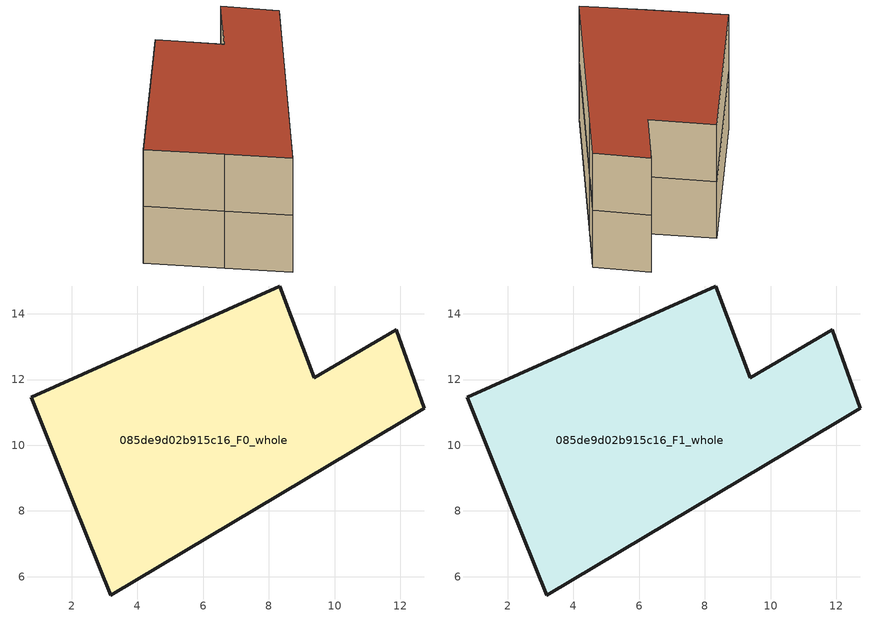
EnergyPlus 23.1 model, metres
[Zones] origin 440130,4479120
085de9d02b915c16_F0_whole
 floor ground (EU_floor_Construction): 11.88,13.52 12.73,11.13 10.57,9.84 3.19,5.44 2.08,8.18 0.77,11.46 8.32,14.85 9.39,12.05 z0
 wall outside (EU_wall_Construction): 3.19,5.44 10.57,9.84 12.73,11.13 11.88,13.52 9.39,12.05 8.32,14.85 0.77,11.46 2.08,8.18 3.19,5.44 z0:3
085de9d02b915c16_F1_whole
 floor to 085de9d02b915c16_F0_whole (EU_floor_Construction): 11.88,13.52 12.73,11.13 10.57,9.84 3.19,5.44 2.08,8.18 0.77,11.46 8.32,14.85 9.39,12.05 z3
 wall outside (EU_wall_Construction): 3.19,5.44 10.57,9.84 12.73,11.13 11.88,13.52 9.39,12.05 8.32,14.85 0.77,11.46 2.08,8.18 3.19,5.44 z3:6
 roof outside (EU_roof_Construction): 10.57,9.84 12.73,11.13 11.88,13.52 9.39,12.05 8.32,14.85 0.77,11.46 2.08,8.18 3.19,5.44 z6
[Building]
EU S2 Campaign: North Axis=0; Terrain=City; Solar Distribution=FullExterior
[Site:Location]
Madrid: Latitude=40.5; Longitude=-3.5; Time Zone=1; Elevation=609
[SizingPeriod:WeatherFileDays]
AnnualSizingPeriod: Begin Month=1; Begin Day of Month=1; End Month=12; End Day of Month=31; Day of Week for Start Day=Monday; Use Weather File Daylight Saving Period=No; Use Weather File Rain and Snow Indicators=No
[MATERIAL]
EU_InternalMass_Material: Roughness=MediumRough; Thickness=0.1; Conductivity=1; Density=1800; Specific Heat=900; Thermal Absorptance=0.9; Solar Absorptance=0.7; Visible Absorptance=0.7
[MATERIAL:NOMASS] Roughness=MediumRough; Thermal Absorptance=0.9; Solar Absorptance=0.7; Visible Absorptance=0.7
Name | Thermal Resistance
EU_wall_NoMass | 0.459673
EU_roof_NoMass | 0.495815
EU_floor_NoMass | 0.788942
[CONSTRUCTION]
EU_wall_Construction: EU_wall_NoMass
EU_roof_Construction: EU_roof_NoMass
EU_floor_Construction: EU_floor_NoMass
EU_InternalMass_Construction: EU_InternalMass_Material
[ZONE] Type=1; Multiplier=1; Ceiling Height=autocalculate; Volume=169.658; Floor Area=autocalculate; Part of Total Floor Area=Yes
085de9d02b915c16_F0_whole; 085de9d02b915c16_F1_whole
[INTERNALMASS] Construction=EU_InternalMass_Construction; Surface Area=56.5526
Name | Zone or ZoneList
085de9d02b915c16_F0_whole_EU_InternalMass | 085de9d02b915c16_F0_whole
085de9d02b915c16_F1_whole_EU_InternalMass | 085de9d02b915c16_F1_whole
[OTHEREQUIPMENT] Fuel Type=Electricity; Design Level Calculation Method=Watts/Area; Power per Zone Floor Area=1; Fraction Latent=0; Fraction Radiant=0; Fraction Lost=0; Carbon Dioxide Generation Rate=0; EndUse Subcategory=EU_Step8_InternalGains
Name | Zone or ZoneList or Space or SpaceList | Schedule
EU_Step8_InternalGain_085de9d02b915c16_F0_whole_f000 | 085de9d02b915c16_F0_whole | EU_Step8_GainSchedule_085de9d02b915c16_F0_whole_f000
EU_Step8_InternalGain_085de9d02b915c16_F1_whole_f000 | 085de9d02b915c16_F1_whole | EU_Step8_GainSchedule_085de9d02b915c16_F1_whole_f000
[ZONEVENTILATION:DESIGNFLOWRATE] Schedule=EU_AlwaysOn; Design Flow Rate Calculation Method=AirChanges/Hour; Air Changes per Hour=0.719161; Ventilation Type=Natural; Fan Pressure Rise=0; Fan Total Efficiency=1; Constant Term Coefficient=1; Temperature Term Coefficient=0; Velocity Term Coefficient=0; Velocity Squared Term Coefficient=0; Minimum Indoor Temperature=-100; Maximum Indoor Temperature=100; Delta Temperature=-100; Minimum Outdoor Temperature=-100; Maximum Outdoor Temperature=100; Maximum Wind Speed=40
Name | Zone or ZoneList or Space or SpaceList
EU_ConstantAir_085de9d02b915c16_F0_whole | 085de9d02b915c16_F0_whole
EU_ConstantAir_085de9d02b915c16_F1_whole | 085de9d02b915c16_F1_whole
[HVACTEMPLATE:THERMOSTAT] Constant Heating Setpoint=20; Constant Cooling Setpoint=50
EU_HeatOnly_085de9d02b915c16_F0_whole; EU_HeatOnly_085de9d02b915c16_F1_whole
[HVACTEMPLATE:ZONE:IDEALLOADSAIRSYSTEM] System Availability Schedule=EU_AlwaysOn; Maximum Heating Supply Air Temperature=50; Minimum Cooling Supply Air Temperature=13; Maximum Heating Supply Air Humidity Ratio=0.0156; Minimum Cooling Supply Air Humidity Ratio=0.0077; Heating Limit=NoLimit; Cooling Limit=NoLimit; Heating Availability Schedule=EU_AlwaysOn; Cooling Availability Schedule=EU_CoolingOff; Dehumidification Control Type=ConstantSensibleHeatRatio; Cooling Sensible Heat Ratio=0.7; Dehumidification Setpoint=60; Humidification Control Type=None; Humidification Setpoint=30; Outdoor Air Method=None; Outdoor Air Flow Rate per Person=0.00944; Outdoor Air Flow Rate per Zone Floor Area=0; Outdoor Air Flow Rate per Zone=0; Demand Controlled Ventilation Type=None; Outdoor Air Economizer Type=NoEconomizer; Heat Recovery Type=None; Sensible Heat Recovery Effectiveness=0.7; Latent Heat Recovery Effectiveness=0.65
Name | Template Thermostat
085de9d02b915c16_F0_whole | EU_HeatOnly_085de9d02b915c16_F0_whole
085de9d02b915c16_F1_whole | EU_HeatOnly_085de9d02b915c16_F1_whole
[SIZING:ZONE] Zone Cooling Design Supply Air Temperature Input Method=SupplyAirTemperature; Zone Cooling Design Supply Air Temperature=13; Zone Heating Design Supply Air Temperature Input Method=SupplyAirTemperature; Zone Heating Design Supply Air Temperature=50; Zone Cooling Design Supply Air Humidity Ratio=0.008; Zone Heating Design Supply Air Humidity Ratio=0.008; Cooling Design Air Flow Method=DesignDay; Cooling Design Air Flow Rate=0; Cooling Minimum Air Flow per Zone Floor Area=0.000762; Cooling Minimum Air Flow=0; Cooling Minimum Air Flow Fraction=0.2; Heating Design Air Flow Method=DesignDay; Heating Design Air Flow Rate=0; Heating Maximum Air Flow per Zone Floor Area=0.002032; Heating Maximum Air Flow=0.141576; Heating Maximum Air Flow Fraction=0.3; Account for Dedicated Outdoor Air System=No; Dedicated Outdoor Air System Control Strategy=NeutralSupplyAir; Dedicated Outdoor Air Low Setpoint Temperature for Design=autosize; Dedicated Outdoor Air High Setpoint Temperature for Design=autosize; Zone Load Sizing Method=Sensible Load Only No Latent Load; Zone Latent Cooling Design Supply Air Humidity Ratio Input Method=HumidityRatioDifference; Zone Cooling Design Supply Air Humidity Ratio Difference=0.005; Zone Latent Heating Design Supply Air Humidity Ratio Input Method=HumidityRatioDifference; Zone Humidification Design Supply Air Humidity Ratio Difference=0.005
085de9d02b915c16_F0_whole; 085de9d02b915c16_F1_whole
[SCHEDULE:CONSTANT]
Name | Hourly Value
EU_AlwaysOn | 1
EU_CoolingOff | 0
[SCHEDULE:FILE] Column Number=1; Rows to Skip at Top=0; Number of Hours of Data=8760; Column Separator=Comma; Interpolate to Timestep=No; Minutes per Item=60; Adjust Schedule for Daylight Savings=Yes
Name | File
EU_Step8_GainSchedule_085de9d02b915c16_F0_whole_f000 | C:\Users\o_iseri\Desktop\OpenUBEM\openubem\outputs\eu_evidence\EU-11\ES-MAD-BERRUGUETE\idfs\085de9d02b915c16\085de9d02b915c16_F0_whole_f000_gain.csv
EU_Step8_GainSchedule_085de9d02b915c16_F1_whole_f000 | C:\Users\o_iseri\Desktop\OpenUBEM\openubem\outputs\eu_evidence\EU-11\ES-MAD-BERRUGUETE\idfs\085de9d02b915c16\085de9d02b915c16_F1_whole_f000_gain.csv
